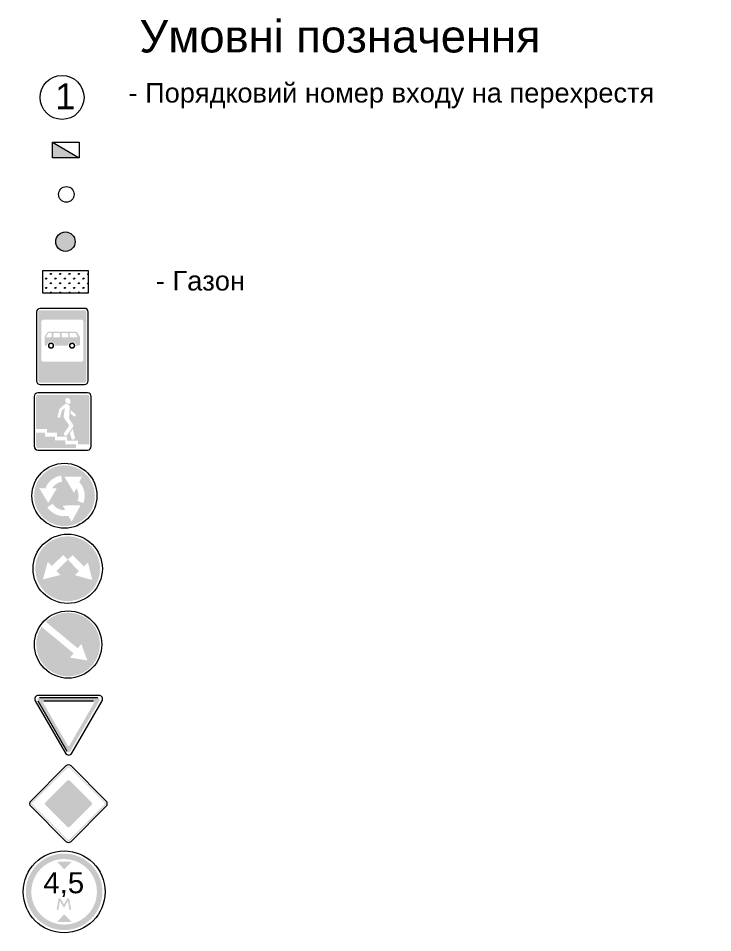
# Model space of a CAD drawing. Header units: millimetres. Extents: x -2123 to 5424, y -1286 to 835.
# Drawn here: x 1655 to 1708.5, y 504.9 to 575.4 of the extents above; entities that cross this region are included whole.
import ezdxf

# ---------------------------------------------------------------- set-up
doc = ezdxf.new("R2010")
doc.units = ezdxf.units.MM
doc.layers.get('0').update_dxf_attribs({"lineweight": 15})
doc.layers.add('поздовжній профіль', color=250, linetype='Continuous', lineweight=15)
doc.layers.add('Трава', color=80, linetype='Continuous')
doc.styles.get("Standard").update_dxf_attribs({"font": 'arial.ttf'})
doc.styles.add('стиль1', font='isocpeui.ttf')

# ---------------------------------------------------------------- blocks, each defined once
blk = doc.blocks.new('4-3')
h = blk.add_hatch(color=5)
h.paths.add_polyline_path([(0.2270263573841476, 0, 1.000000029137855), (6.772973642615852, 0, 1.000000029137855)])
h.paths.add_polyline_path([(2.015844837036638, 1.627476814560623), (2.136848625631387, 1.726795591717404), (2.249784408385949, 1.807323541533719), (2.37885294301941, 1.890535270151758), (2.550947582331787, 1.981801252327159), (2.690773458085004, 2.040854596000713), (2.811777246679412, 2.08111857090887), (2.924716289234311, 2.116014988212782), (3.056474159148024, 2.145540930761512), (3.143611882017467, 2.157743372858362), (3.247390885618756, 1.509946264510972), (3.13445510286408, 1.488473116943623), (2.959671128272361, 1.440156347053743), (2.819845252518916, 1.383785323607185), (2.688087382605203, 1.311310168772592), (2.596659762489594, 1.249573046296973), (2.510614072733687, 1.187834465246055), (2.397678289979012, 1.083148130484914), (2.303564594383487, 0.9838293533281329), (2.217515644827358, 0.8737754609629746), (2.179167353635648, 0.8120222941578276), (2.681965477568155, 0.8120222941578276), (1.753926399375814, -0.7715326365456577), (0.7854201597712063, 0.8206410164084444), (1.476429209615503, 0.7954746212571991), (1.522092659046052, 0.9697920233329568), (1.59200559692249, 1.10400575921858), (1.681793537468024, 1.244856013337198), (1.79742191530272, 1.397859117988218), (1.921111779377156, 1.52938907507189)], flags=16)
h.paths.add_polyline_path([(3.488221674884699, 2.062631127258555), (5.39852009031324, 2.062631127258555), (5.104385045899334, 1.469631239462728), (5.203910010058052, 1.345538558526754), (5.318566967391461, 1.192927810668265), (5.44087141632167, 0.9869025717715658), (5.54788414185964, 0.7350955670926851), (5.609034736424291, 0.5290703281960987), (5.654900127198287, 0.3154152811940776), (5.670188590789166, 0.1628045333355885), (5.677829562784608, -0.0584803217714125), (5.654900127198287, -0.2950277102399923), (5.601390504628512, -0.5697270563852044), (5.540239910063746, -0.7604897619205531), (5.51708880805438, -0.7912277806569818), (4.912519717529448, -0.5597795719122587), (4.96283473576625, -0.4040766441297592), (4.998053618632183, -0.243351841121239), (5.013146494202714, -0.0801168297876984), (5.013084557996306, 0.0221059710621603), (5.008051426272687, 0.1426499379623465), (4.985408853115814, 0.2807726560160972), (4.965282845820865, 0.383736413187421), (4.914971087384515, 0.5444612161957139), (4.86438876551972, 0.6637683111262049), (4.819106879006767, 0.7491533171440778), (4.778854864417098, 0.8144479051076132), (4.529004207612161, 0.3003409040642282)], flags=16)
h.paths.add_polyline_path([(2.211807734433023, -0.861138759875189), (2.31218350648055, -0.9989157955503742), (2.494116223216451, -1.186793438873678), (2.676052199752689, -1.31830735162714), (2.945813717029977, -1.44982126438083), (3.209303378454478, -1.518709782218479), (3.341048209166728, -1.537497692408351), (3.560621840420935, -1.543760815330188), (3.570886951688976, -1.517173902284639), (3.309679150502006, -1.055278067544691), (5.22892897766178, -1.031424524865883), (4.273752061645154, -2.794511130248451), (3.913309418529478, -2.164838280267417), (3.73627944150337, -2.188805591830032), (3.366142152178781, -2.201331837673819), (3.108924346606954, -2.176280804562225), (2.745058913134926, -2.082342712188165), (2.544307369040438, -1.99466628416053), (2.299636534974297, -1.863152371406954), (2.098884990880151, -1.706587425542124), (1.891855071331747, -1.537497692408237), (1.766385356272394, -1.393457533811215), (1.653462612719295, -1.23689404652157)], flags=16)
at = {"color": 5}
blk.add_circle((3.5, 0), 3.5, dxfattribs=at)
blk = doc.blocks.new('5-12')
h = blk.add_hatch(color=5)
h.paths.add_polyline_path([(0.5, 4.894950576990964, 0.4142135623730951), (0.2456631019273345, 4.640613678918299), (0.2456631019273345, -4.640613678918214, 0.4142135623730992), (0.5, -4.894950576990879), (6.499983898906009, -4.894950576990879, 0.4142135623730951), (6.754320796978674, -4.640613678918214), (6.754320796978674, 4.640613678918299, 0.4142135623730951), (6.499983898906009, 4.894950576990964)])
h.paths.add_polyline_path([(6.043735096034367, 3.609366697873412, -0.4142135623730395), (6.343735096034322, 3.3093666978734), (6.343735096034322, -1.778120723146855, -0.4142135623731091), (6.043735096034367, -2.078120723146867), (0.956248490522455, -2.078120723146867, -0.4142135623731131), (0.6562484905224438, -1.778120723146855), (0.6562484905224438, 3.309366697873429, -0.4142135623730673), (0.956248490522455, 3.609366697873412)], flags=16)
h = blk.add_hatch(color=7)
edge = h.paths.add_edge_path()
edge.add_arc((5.706236414701892, 1.181402915469988), 0.2, 0, 31.08905083365866)
edge.add_line((5.877509570295671, 1.28467685299995), (5.508920341347048, 1.895958284402581))
edge.add_arc((5.337647185753382, 1.792684346872619), 0.2, 31.08905083365881, 89.99999999999994)
edge.add_line((5.337647185753382, 1.992684346872607), (1.700036091874437, 1.992684346872607))
edge.add_arc((1.70003609187438, 1.692684346872624), 0.3, 90, 146.6948263805524)
edge.add_line((1.449308756969628, 1.857413832792929), (1.143020149299331, 1.391225731228587))
edge.add_arc((1.393747484204027, 1.226496245308254), 0.3, 146.6948263805526, 180)
edge.add_line((1.093747484204072, 1.226496245308254), (1.093747484204072, 0.3093742452612389))
edge.add_arc((1.293747484204061, 0.3093742452612389), 0.2, 180, 270)
edge.add_line((1.293747484204061, 0.1093742452612503), (1.432683529333473, 0.1093742452612503))
edge.add_arc((1.968745471567274, 0.1093742452612503), 0.5360619422338488, 0, 180, ccw=False)
edge.add_line((2.504807413801188, 0.1093742452612503), (4.276426988264006, 0.1093742452612503))
edge.add_arc((4.812488930497863, 0.1093742452612503), 0.5360619422338488, 0, 180, ccw=False)
edge.add_line((5.348550872731778, 0.1093742452612503), (5.706236414702004, 0.1093742452612503))
edge.add_arc((5.706236414701892, 0.3093742452612389), 0.2, 270, 360)
edge.add_line((5.906236414701937, 0.3093742452612389), (5.906236414701937, 1.181402915469988))
edge = h.paths.add_edge_path(flags=16)
edge.add_arc((5.262242449081611, 1.704748230365339), 0.1, 0, 89.99999999999979)
edge.add_line((5.262242449081611, 1.804748230365362), (4.572305846220899, 1.804748230365362))
edge.add_arc((4.572305846220899, 1.704748230365339), 0.1, 90, 180)
edge.add_line((4.472305846220876, 1.704748230365339), (4.472305846220876, 1.325153521316735))
edge.add_arc((4.572305846220899, 1.325153521316735), 0.1, 179.9999999999996, 270)
edge.add_line((4.572305846220899, 1.225153521316713), (5.436357166525738, 1.225153521316713))
edge.add_arc((5.436357166525738, 1.325153521316735), 0.1, 270, 360)
edge.add_line((5.53635716652576, 1.325153521316735), (5.362242449081577, 1.704748230365339))
edge = h.paths.add_edge_path(flags=16)
edge.add_arc((4.198191128776728, 1.325153521316735), 0.1, 270, 360)
edge.add_line((4.29819112877675, 1.325153521316735), (4.29819112877675, 1.704748230365339))
edge.add_arc((4.198191128776728, 1.704748230365339), 0.1, 0, 89.99999999999979)
edge.add_line((4.198191128776728, 1.804748230365362), (3.508254525916015, 1.804748230365362))
edge.add_arc((3.508254525916015, 1.704748230365339), 0.1, 90, 180)
edge.add_line((3.408254525915992, 1.704748230365339), (3.408254525915992, 1.325153521316735))
edge.add_arc((3.508254525916015, 1.325153521316735), 0.1, 179.9999999999996, 270)
edge.add_line((3.508254525916015, 1.225153521316713), (4.198191128776728, 1.225153521316713))
edge = h.paths.add_edge_path(flags=16)
edge.add_arc((3.085774317182938, 1.704748230365339), 0.1, 0, 89.99999999999979)
edge.add_line((3.085774317182938, 1.804748230365362), (2.395837714322226, 1.804748230365362))
edge.add_arc((2.39583771432234, 1.704748230365339), 0.1, 90, 180)
edge.add_line((2.295837714322317, 1.704748230365339), (2.295837714322317, 1.325153521316735))
edge.add_arc((2.39583771432234, 1.325153521316735), 0.1, 179.9999999999996, 270)
edge.add_line((2.39583771432234, 1.225153521316713), (3.085774317183052, 1.225153521316713))
edge.add_arc((3.085774317182938, 1.325153521316735), 0.1, 270, 360)
edge.add_line((3.185774317182962, 1.325153521316735), (3.185774317182962, 1.704748230365339))
edge = h.paths.add_edge_path(flags=16)
edge.add_arc((1.963686509721526, 1.325153521316735), 0.1, 270, 360)
edge.add_line((2.063686509721435, 1.325153521316735), (2.063686509721435, 1.704748230365339))
edge.add_arc((1.963686509721526, 1.704748230365339), 0.1, 0, 89.99999999999979)
edge.add_line((1.963686509721526, 1.804748230365362), (1.664695373440338, 1.804748230365362))
edge.add_arc((1.664695373440281, 1.704748230365339), 0.1, 90, 146.6948263805523)
edge.add_line((1.581119595138659, 1.75965805900546), (1.331723408227446, 1.380063349956856))
edge.add_arc((1.415299186529068, 1.325153521316735), 0.1, 146.6948263805524, 270)
edge.add_line((1.415299186529068, 1.225153521316741), (1.963686509721469, 1.225153521316741))
h = blk.add_hatch(color=7)
h.paths.add_polyline_path([(2.398548429518598, 0.1093742452612503, 1.000000115195436), (1.538942513616063, 0.1093742452612503, 1.000000115195436)])
h.paths.add_polyline_path([(1.741801073171586, 0.1093742452612503, -1), (2.195689869963018, 0.1093742452612503, -1)], flags=16)
h = blk.add_hatch(color=7)
h.paths.add_polyline_path([(5.242291888449074, 0.1093742452612503, 1.000000115195436), (4.382685972546653, 0.1093742452612503, 1.000000115195436)])
h.paths.add_polyline_path([(4.585544532102119, 0.1093742452612503, -1), (5.039433328893608, 0.1093742452612503, -1)], flags=16)
at = {"color": 5}
for p, q in [((6.499983898905952, 5.140613678918272), (0.5, 5.140613678918272)), ((0, 4.640613678918243), (0, -4.640613678918214)), ((6.999983898905952, -4.640613678918214), (6.999983898905952, 4.640613678918243)), ((0.5, -5.140613678918214), (6.499983898905952, -5.140613678918214))]:
    blk.add_line(p, q, dxfattribs=at)
for centre, start, end in [((0.5, 4.640613678918243), 90, 180), ((6.499983898905952, 4.640613678918243), 0, 90), ((0.5, -4.640613678918214), 180, 270), ((6.499983898905952, -4.640613678918214), 270, 0)]:
    blk.add_arc(centre, 0.5, start, end, dxfattribs=at)
blk = doc.blocks.new('4-2-3')
h = blk.add_hatch(color=5)
h.paths.add_polyline_path([(3.547234830918797, 3.272632783556218), (3.452765169081203, 3.272632783556218, 0.4099927353060493), (0.2270263573841476, 1.137e-13, 1.000000029137855), (6.772973642615852, 1.137e-13, 0.4099927353060468)])
h.paths.add_polyline_path([(1.472884795336085, 0.6601155709540762), (1.883710103727253, 0.2492902625629085), (3.024929619509293, 1.390509778344949), (3.503640910372496, 0.9117984874816328), (3.982352201235926, 1.390509778344949), (5.123571717017853, 0.2492902625629085), (5.534397025409134, 0.6601155709540762), (5.999910028953423, -1.105462984171481), (4.234331473827865, -0.6399499806271934), (4.644860426154536, -0.2294210283004077), (3.503640910372496, 0.9117984874816328), (2.362421394590569, -0.2294210283004077), (2.772950346917241, -0.6399499806271934), (1.007371791791683, -1.105462984171481)], flags=16)
at = {"color": 5}
blk.add_circle((3.5, 0), 3.5, dxfattribs=at)
blk = doc.blocks.new('4-2-1')
blk.add_hatch(color=5).paths.add_polyline_path([(1.411247723194378, 2.562610898905177), (4.456476718373096, -0.482618096273427), (4.867005670699768, -0.0720891439468687), (5.33251867424417, -1.837667699072312), (3.566940119118498, -1.372154695528024), (3.97776542750978, -0.9613293871368568), (0.933035915326286, 2.083400125046637, 19.48209582970291)])
at = {"color": 5}
blk.add_circle((3.5, 0), 3.5, dxfattribs=at)
blk = doc.blocks.new('2-4')
h = blk.add_hatch(color=1)
edge = h.paths.add_edge_path(flags=16)
edge.add_line((-3.236839385874759, 6.633440087313324), (-0.08660254492986041, 1.177069825340076))
edge.add_arc((-4.5514525e-09, 1.227069825340073), 0.1, 210, 329.9999999999999)
edge.add_line((0.0866025358269553, 1.177069825340076), (3.236839373998236, 6.633440087346562))
edge.add_arc((3.150236833610279, 6.683440087329947), 0.1, 330.0000000109973, 449.9999999999998)
edge.add_line((3.150236833610279, 6.783440087329942), (-3.150236845506015, 6.783440087329942))
edge.add_arc((-3.150236845505902, 6.683440087329947), 0.1, 450, 570.0000000109973)
edge = h.paths.add_edge_path()
edge.add_arc((-3.0750016e-09, 0.6362899999999954), 0.25, 210, 329.9999999999999)
edge.add_line((0.2165063478710181, 0.5112899999999954), (3.878373521508933, 6.853830000070367))
edge.add_arc((3.661867170522327, 6.978829999999994), 0.25, 330.0000000186226, 450)
edge.add_line((3.661867170522327, 7.228829999999994), (-3.661867182169544, 7.228829999999994))
edge.add_arc((-3.661867182169658, 6.978829999999994), 0.25, 450, 570.0000000186228)
edge.add_line((-3.878373533075091, 6.853829999929623), (-0.2165063540211349, 0.5112899999999954))
at = {"color": 1}
for p, q in [((3.813456257605822, 7.527599999999985), (-3.813456268443019, 7.527599999999999)), ((-4.212910485796669, 6.835724999754213), (-0.3994542174955313, 0.2306249999999963)), ((-3.878373533075091, 6.853829999929623), (-0.2165063540211349, 0.5112899999999954)), ((-3.236839385874759, 6.633440087313324), (-0.0866025449298604, 1.177069825340076)), ((0.2165063478710181, 0.5112899999999954), (3.878373521509047, 6.853830000070353)), ((0.3994542174955313, 0.2306249999999963), (4.212910475243234, 6.835725000245767))]:
    blk.add_line(p, q, dxfattribs=at)
for centre, start, end in [((-3.813456268443019, 7.066349999999992), 90, 210.0000000352528), ((3.813456257605822, 7.066349999999992), 330.0000000352528, 90), ((0, 0.4612499999999998), 210, 329.9999999999999)]:
    blk.add_arc(centre, 0.46125, start, end, dxfattribs=at)
blk = doc.blocks.new('столб')
at = {"layer": 'поздовжній профіль', "color": 160}
for points in [[(-500, 0, 0, 0, 0), (-999.927872557193, 0, 350, 0, 0), (-1699.927872557193, 0, 0, 0, 0)], [(500, 0, 0, 0, 0), (999.927872557193, 0, 350, 0, 0), (1699.927872557193, 0, 0, 0, 0)]]:
    blk.add_lwpolyline(points, format="xyseb", dxfattribs=at)
blk.add_circle((0, 0), 500, dxfattribs=at)
blk = doc.blocks.new('sdfahgas')
h = blk.add_hatch(color=7)
edge = h.paths.add_edge_path(flags=16)
edge.add_line((6.60860428445767, 6.608604284458124), (0.1583927027654681, 13.05881586615033))
edge.add_arc((0.0006599127850677178, 12.90108307616993), 0.2230678508211895, 44.99999999999999, 135)
edge.add_line((-0.1570728771948779, 13.05881586615033), (-6.607944371672147, 6.607944371672602))
edge.add_arc((-6.450211581692201, 6.450211581692201), 0.2230678508211895, 135, 225.0000000000008)
edge.add_line((-6.607944371672602, 6.292478791711801), (-0.1577327899804004, -0.1577327899804004))
edge.add_arc((0, 0), 0.2230678508211895, 225, 315)
edge.add_line((0.1577327899804004, -0.1577327899804004), (6.60860428445767, 6.293138704497323))
edge.add_arc((6.450871494477724, 6.450871494477724), 0.2230678508211895, -45.00000000000001, 44.99999999999999)
edge = h.paths.add_edge_path()
edge.add_line((-0.277150791063832, 13.17889378001837), (-6.728022285541101, 6.728022285540646))
edge.add_arc((-6.450211581692201, 6.450211581692201), 0.3928836651556594, 135, 225)
edge.add_line((-6.728022285541101, 6.172400877842847), (-0.2778107038488997, -0.2778107038493545))
edge.add_arc((0, 0), 0.3928836651556594, 225, 315)
edge.add_line((0.2778107038493545, -0.2778107038493545), (6.728682198326624, 6.173060790628369))
edge.add_arc((6.450871494477724, 6.450871494477724), 0.3928836651556594, -45.00000000000001, 44.99999999999999)
edge.add_line((6.728682198326169, 6.728682198326169), (0.2784706166339674, 13.17889378001837))
edge.add_arc((0.0006599127850677178, 12.90108307616993), 0.3928836651556594, 44.99999999999999, 135)
h = blk.add_hatch(color=7)
edge = h.paths.add_edge_path(flags=16)
edge.add_line((-0.1527973688607744, 10.54215645710065), (-4.091284962622922, 6.603668863338385))
edge.add_arc((-3.93782768097708, 6.450211581692201), 0.2170213689483717, 135, 225.0000000000008)
edge.add_line((-4.091284962622922, 6.296754300046814), (-0.1534572816453874, 2.35892661906928))
edge.add_arc((0, 2.512383900714667), 0.2170213689483717, 225, 315)
edge.add_line((0.1534572816458422, 2.35892661906928), (4.091944875408444, 6.297414212831427))
edge.add_arc((3.938487593762147, 6.450871494477724), 0.2170213689483717, -45.00000000000001, 44.99999999999999)
edge.add_line((4.091944875408444, 6.604328776123111), (0.1541171944309099, 10.54215645710065))
edge.add_arc((0.0006599127850677178, 10.38869917545435), 0.2170213689483717, 44.99999999999999, 135)
edge = h.paths.add_edge_path()
edge.add_arc((-3.93782768097708, 6.450211581692201), 0.375, 135, 224.9999999999999)
edge.add_line((-4.202992723921852, 6.185046538746974), (-0.265165042944318, 2.24721885776944))
edge.add_arc((0, 2.512383900714667), 0.375, 224.9999999999999, 315)
edge.add_line((0.2651650429452275, 2.247218857770349), (4.203652636707375, 6.185706451532496))
edge.add_arc((3.938487593762147, 6.450871494477724), 0.375, -45.00000000000001, 45.00000000000009)
edge.add_line((4.203652636707375, 6.716036537422042), (0.2658249557298404, 10.65386421839958))
edge.add_arc((0.0006599127850677178, 10.38869917545435), 0.375, 45.00000000000003, 135)
edge.add_line((-0.264505130159705, 10.65386421839958), (-4.202992723921852, 6.715376624637429))
blk.add_hatch(color=2).paths.add_polyline_path([(-4.114544219013624, 6.684049114476693), (-0.1905979744860815, 10.60261972681474), (-0.04046311400452396, 10.64268854099828), (0.1111265416402603, 10.59815357859497), (0.1943650713637908, 10.5150427354065), (4.067054033095701, 6.628873838613799), (4.143721738011664, 6.493130767129514), (4.122821180884785, 6.350441759748719), (4.049620737767327, 6.246024985682197), (0.1329242224474001, 2.330630019811906), (0.04107815469978959, 2.274936012853686), (-0.09341765781391587, 2.271659150561391), (-0.1983811285899719, 2.356832266158563), (-4.150259440182708, 6.308209457334669), (-4.18830233360859, 6.427568217365661), (-4.166577392556064, 6.56863777156741)])
at = {"color": 7}
for p, q in [((-0.4766371645159779, 13.37838015347006), (-6.927508658993247, 6.927508658993247)), ((6.92816857177786, 6.92816857177786), (0.4779569900861134, 13.37838015347006)), ((-6.927508658993247, 5.972914504391156), (-0.4772970773010456, -0.4772970773010456)), ((0.4772970773010456, -0.4772970773010456), (6.92816857177786, 5.973574417176678))]:
    blk.add_line(p, q, dxfattribs=at)
for centre, start, end in [((0.0006599127850677178, 12.90108307616902), 44.99999999999079, 135.0000000000092), ((-6.450211581692201, 6.450211581692201), 135.0000000000092, 224.9999999999908), ((6.450871494477724, 6.450871494476814), 315.0000000000092, 44.99999999999079), ((0, 0), 224.9999999999908, 315.0000000000092)]:
    blk.add_arc(centre, 0.675, start, end, dxfattribs=at)
blk = doc.blocks.new('3-13')
h = blk.add_hatch(color=1)
edge = h.paths.add_edge_path(flags=16)
edge.add_arc((3.500000000000056, 0), 2.804756925015817, 0, 360)
edge = h.paths.add_edge_path()
edge.add_arc((3.500000000000056, 0), 3.273606126373116, 0, 360)
blk.add_hatch(color=7).paths.add_polyline_path([(3.125628429567768, -0.7709652387046618), (3.486051484322103, -1.365347750111595), (3.832011310450923, -0.7665097695416991), (3.945739537977941, -1.540088120747327), (4.106745414372085, -1.540088120747327), (3.915274456825159, -0.5671881380367269), (3.773930409348793, -0.5671881380367269), (3.482926656139909, -1.070900091704288), (3.178952977561323, -0.5696096329174907), (3.023782075497194, -0.5696096329174907), (2.861895150809517, -1.535865376007677), (3.017066052873702, -1.535865376007677)])
at = {"color": 1}
blk.add_circle((3.5, 0), 3.5, dxfattribs=at)
at = {"color": 7}
for points in [[(2.889736403742517, 2.59521367279035), (4.16511802935247, 2.59521367279035), (3.498874978177354, 1.91779456202471)], [(2.889736403742517, -2.59521367279035), (4.16511802935247, -2.595213672790464), (3.498874978177354, -1.91779456202471)]]:
    blk.add_solid(points, dxfattribs=at)
at = {"insert": (1.718744665091158, 1.678205132417578), "char_height": 1.8, "attachment_point": 1}
blk.add_mtext_dynamic_manual_height_columns('4,5', width=3.89911073140992, gutter_width=12.5, heights=[0], dxfattribs=at)
blk = doc.blocks.new('5-17-1')
h = blk.add_hatch(color=5)
h.paths.add_polyline_path([(6.742321951674852, 3.040969985538652, 0.4142135623730873), (6.531317799336761, 3.2519741378768), (0.4500000000000455, 3.2519741378768, 0.4142135623730951), (0.2389958476618403, 3.040969985538652), (0.2389958476618403, -0.9311537544786574), (1.55422501593523, -0.9311537544786574), (1.55422501593523, -1.374509905309707), (2.786885955165416, -1.374509905309707), (2.786885955165416, -1.842089622484252), (4.019492969852194, -1.842089622484252), (4.019492969852194, -2.33430419652916), (5.350781883082163, -2.33430419652916), (5.350781883082163, -2.777273185003025), (6.742321951674852, -2.777273185003025)])
h.paths.add_polyline_path([(4.432734751254316, 2.35677256061956), (4.39615894382473, 2.225331986145931), (4.34495189118877, 2.159611698908918), (4.26448695931208, 2.137704248751049), (4.116259306998358, 2.195289141072805), (3.933380269849862, 2.275615082827187), (3.869475616945805, 2.342166906102193), (3.803637319104153, 2.488213135093587), (3.796324002085952, 2.590444463769017), (3.796324002085952, 2.656166814242908), (3.847526443551146, 2.75109634727795), (3.891420179169017, 2.809512775637813), (3.993829673269488, 2.853327675953607), (4.10355709555813, 2.860629471593767), (4.227911151882494, 2.816816634514963), (4.381527698618356, 2.663468609883409), (4.425421434236681, 2.53932983104994)], flags=16)
h.paths.add_polyline_path([(4.339791990972572, 1.911299066213757), (4.348470214571078, 1.864502788474737), (4.268126146266353, 0.4569470357712931, 0.1638511857774983), (4.318793470528931, 0.272291462378405), (4.714405672859356, -0.315239110366349, -0.3171317593734832), (4.705698922542865, -0.7185574036598723), (4.028840726957469, -1.642814150433935, -0.9004013949800036), (3.638167608579919, -1.441165853932375), (4.258868155078857, -0.5782736109231906, 0.312757229480403), (4.260420745881106, -0.4643281442135958), (3.660045845387799, 0.4272990782797593, -0.1845377866839044), (3.611715295146154, 0.6359266727112641), (3.749816371702422, 1.635243004536391), (3.408625976737198, 1.370248182363468), (3.374592853643889, 1.326245603471193), (3.358374803114088, 1.292725713004131), (3.164046683769242, 0.5329592482487442), (3.134167514748924, 0.4863427985413864), (3.072740553587664, 0.4470797225163779), (3.025144039848328, 0.4409986943853142), (2.960366292727258, 0.4498578995767844), (2.907515983338612, 0.4845146933363936), (2.880948093381107, 0.5241955857599124), (2.866706920036563, 0.5606918756317896), (2.871547987978715, 0.6303282289546246), (3.113088557470632, 1.572844876045564), (3.823652847561107, 2.172665747685812), (3.864392542296286, 2.188622822419347), (3.900853070454104, 2.192089060530804), (3.947730233632114, 2.176490989029957), (4.306803674488833, 1.947694566381869)], flags=16)
h.paths.add_polyline_path([(5.070952972597069, 0.8616853500479918), (5.094912616495889, 0.7771772269531425), (5.074143902846572, 0.6974516871573542), (5.013451671708481, 0.6336729059100891), (4.931986115750419, 0.6081609807637279), (4.845734164417763, 0.6320780237314239), (4.435027848253071, 0.9887824535586558), (4.454983650755707, 1.391113697851153)], flags=16)
h.paths.add_polyline_path([(4.725958299245007, -0.9184820207979101), (4.980450532256895, -1.996370831961939, -0.8553563221482448), (4.550592557219375, -2.073515355010272), (4.384411698692701, -1.421380616501721)], flags=16)
h.paths.add_polyline_path([(5.128882422697983, -2.78848722335033), (3.797647433999713, -2.78848722335033), (3.797647433999713, -2.320907506175785), (2.564986494781237, -2.320907506175785), (2.564986494781237, -1.853327788998342), (1.307682043189856, -1.853327788998342), (1.307682043189856, -1.387511917379868), (0.2389958476618403, -1.387511917379868), (0.2389958476618403, -3.040969985538538, 0.4142135623730948), (0.4500000000000455, -3.251974137876686), (5.119633126687858, -3.251974137876686)])
at = {"color": 5}
for p, q in [((6.531317799336761, 3.49096998553864), (0.4500000000000455, 3.490969985538583)), ((0, 3.040969985538595), (0, -3.040969985538595)), ((6.981317799336808, -3.040969985538595), (6.981317799336808, 3.040969985538595)), ((0.4500000000000455, -3.490969985538583), (6.531317799336761, -3.490969985538583))]:
    blk.add_line(p, q, dxfattribs=at)
for centre, start, end in [((0.4500000000000455, 3.040969985538595), 90, 180), ((6.531317799336761, 3.040969985538595), 0, 90), ((0.4500000000000455, -3.040969985538595), 180, 269.9999999999999), ((6.531317799336761, -3.040969985538595), 270, 0)]:
    blk.add_arc(centre, 0.45, start, end, dxfattribs=at)

msp = doc.modelspace()

# ---------------------------------------------------------------- hatches: boundary and pattern name
h = msp.add_hatch(color=0)
h.dxf.hatch_style = 1
h.paths.add_polyline_path([(1657.659601587116, 565.832453658199), (1657.659601587116, 564.6324536581983), (1659.709601587119, 564.6324536581983)])
h = msp.add_hatch(color=0)
h.dxf.hatch_style = 1
edge = h.paths.add_edge_path()
edge.add_arc((1658.650657860709, 558.1747032021799), 0.75, 0, 360)
at = {"layer": 'Трава', "lineweight": 5}
h = msp.add_hatch(dxfattribs=at)
h.set_pattern_fill('GRASS', color=0, scale=0.02)
h.set_pattern_definition([(90, (944.8579790585807, 310.6628156510765), (-0.3592102448, 0.3592102448), [0.09525, -0.6231704896]), (45, (944.8579790585807, 310.6628156510765), (-0.3592102448427661, 0.3592102448427661), [0.09525, -0.41275]), (135, (944.8579790585807, 310.6628156510765), (-0.3592102448427661, -0.3592102448427661), [0.09525, -0.41275])])
h.paths.add_polyline_path([(1660.396106884071, 554.2029225634783), (1660.396106884071, 555.9529225634783), (1656.896106884071, 555.9529225634783), (1656.896106884071, 554.2029225634783)])

# ---------------------------------------------------------------- linework, layer by layer
at = {"color": 0}
for points in [[(1657.659601587116, 565.832453658199), (1659.709601587115, 565.832453658199), (1659.709601587119, 564.6324536581983), (1657.659601587116, 564.6324536581983)], [(1656.896106884071, 555.9529225634783), (1660.396106884071, 555.9529225634783), (1660.396106884071, 554.2029225634783), (1656.896106884071, 554.2029225634783)]]:
    msp.add_lwpolyline(points, close=True, dxfattribs=at)
msp.add_lwpolyline([(1657.659601587116, 565.832453658199), (1659.709601587119, 564.6324536581983)], dxfattribs=at)
for centre, radius in [((1658.390384425225, 569.2853557839685), 1.694095735917091), ((1658.650657860709, 558.1747032021799), 0.75)]:
    msp.add_circle(centre, radius, dxfattribs=at)

# ---------------------------------------------------------------- block references
at = {"color": 0, "xscale": 0.001200000000244472, "yscale": 0.001200000000244472, "zscale": 0.001200000000244472, "rotation": 0.01217534568654122}
msp.add_blockref('столб', (1658.718694806559, 561.8142644544992), dxfattribs=at)
at = {"color": 0, "linetype": 'Continuous'}
for name, p, xscale, yscale, zscale, rotation in [('5-12', (1656.415587158286, 550.104129353967), 0.5702400000002614, 0.5702400000002614, 0.5702400000002614, 0.0105900529496098), ('4-2-3', (1656.158128150915, 533.0101952898435), 0.7620479999998102, 0.7620479999998102, 0.7620479999998102, 359.2969068376493), ('4-2-1', (1656.276316580077, 526.8955541728606), 0.7409556000000004, 0.7409556000000004, 0.7409556000000004, 5.443749136175293), ('2-4', (1656.323406818837, 523.0826522310997), 0.6112259999991887, 0.6112259999991887, 0.6112259999991887, 240.033053034436)]:
    msp.add_blockref(name, p, dxfattribs=dict(at, xscale=xscale, yscale=yscale, zscale=zscale, rotation=rotation))
for name, p, xscale, yscale, zscale in [('5-17-1', (1656.242710781801, 544.3242922650052), 0.63, 0.63, 0.63), ('4-3', (1656.070947374088, 538.6027898312127), 0.7155104595155694, 0.7155104595155694, 0.7155104595155694), ('3-13', (1655.399257780282, 508.0905557164847), 0.9, 0.9, 0.9)]:
    msp.add_blockref(name, p, dxfattribs=dict(at, xscale=xscale, yscale=yscale, zscale=zscale))
at = {"color": 0, "xscale": 0.42, "yscale": 0.42, "zscale": 0.42}
msp.add_blockref('sdfahgas', (1658.884229453284, 512.1702223877252), dxfattribs=at)

# ---------------------------------------------------------------- texts
at = {"color": 0, "attachment_point": 5}
for s, insert, char_height, width in [('Умовні позначення', (1679.797741456337, 573.9817432828554), 2.5, 58.15794012759579), ('- Порядковий номер входу на перехрестя', (1683.756486192522, 569.4168177148736), 1.5, 57.43699299612217), ('- Газон', (1669.047727230781, 555.1534055197394), 1.5, 11.62917086530342)]:
    msp.add_mtext(s, dxfattribs=dict(at, insert=insert, char_height=char_height, width=width))
at = {"color": 0, "insert": (1657.855954099121, 570.3705501014288), "char_height": 2, "width": 0.6372102925379295, "attachment_point": 1, "style": 'стиль1'}
msp.add_mtext('{\\fArial|b0|i0|c0|p34;1}', dxfattribs=at)

doc.saveas('drawing.dxf')
